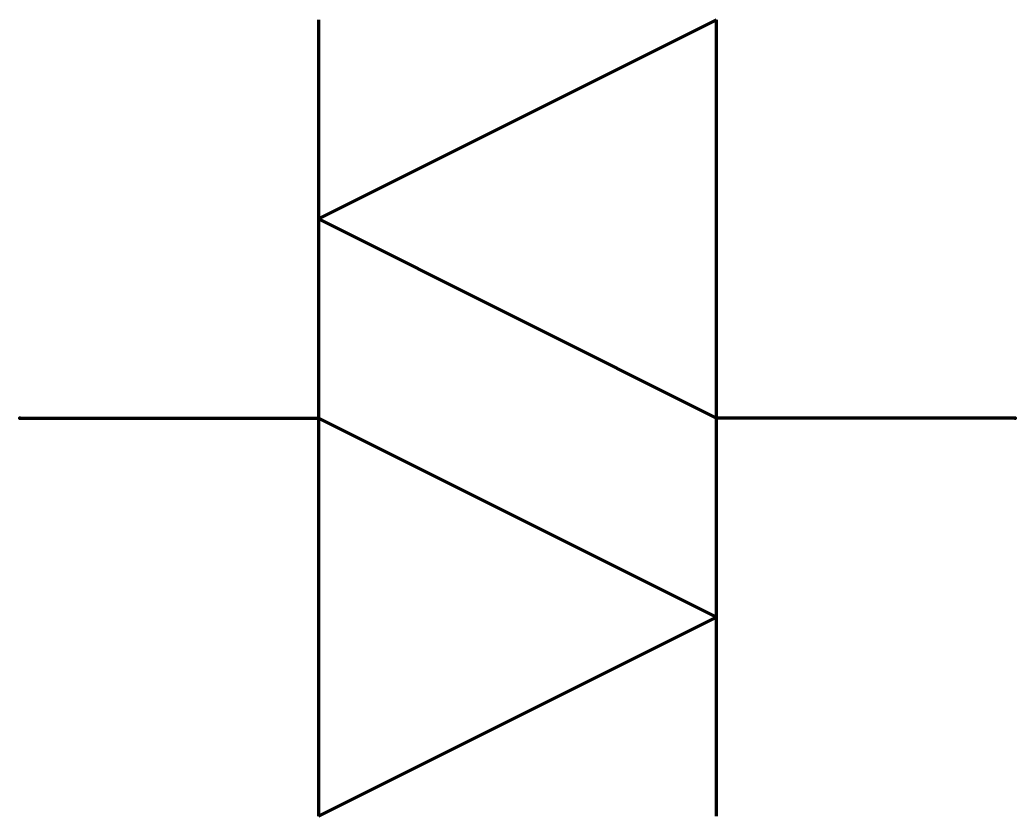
# Model space of a CAD drawing. Header units: millimetres. Extents: x 0 to 10, y -4 to 4.
import ezdxf

# ---------------------------------------------------------------- set-up
doc = ezdxf.new("R2010")
doc.units = ezdxf.units.MM
doc.layers.get('0').update_dxf_attribs({"linetype": 'CONTINUOUS', "lineweight": 0})

msp = doc.modelspace()

# ---------------------------------------------------------------- linework, layer by layer
at = {"color": 7, "linetype": 'CONTINUOUS', "lineweight": 70}
for p, q in [((7, 4), (3, 2)), ((3, 4), (3, -4)), ((7, -4), (7, 4)), ((3, 2), (7, 0)), ((0, 0), (3, 0)), ((7, -2), (3, 0)), ((10, 0), (7, 0)), ((3, -4), (7, -2))]:
    msp.add_line(p, q, dxfattribs=at)
for p in [(0, 0), (10, 0)]:
    msp.add_point(p, dxfattribs=at)

doc.saveas('drawing.dxf')
